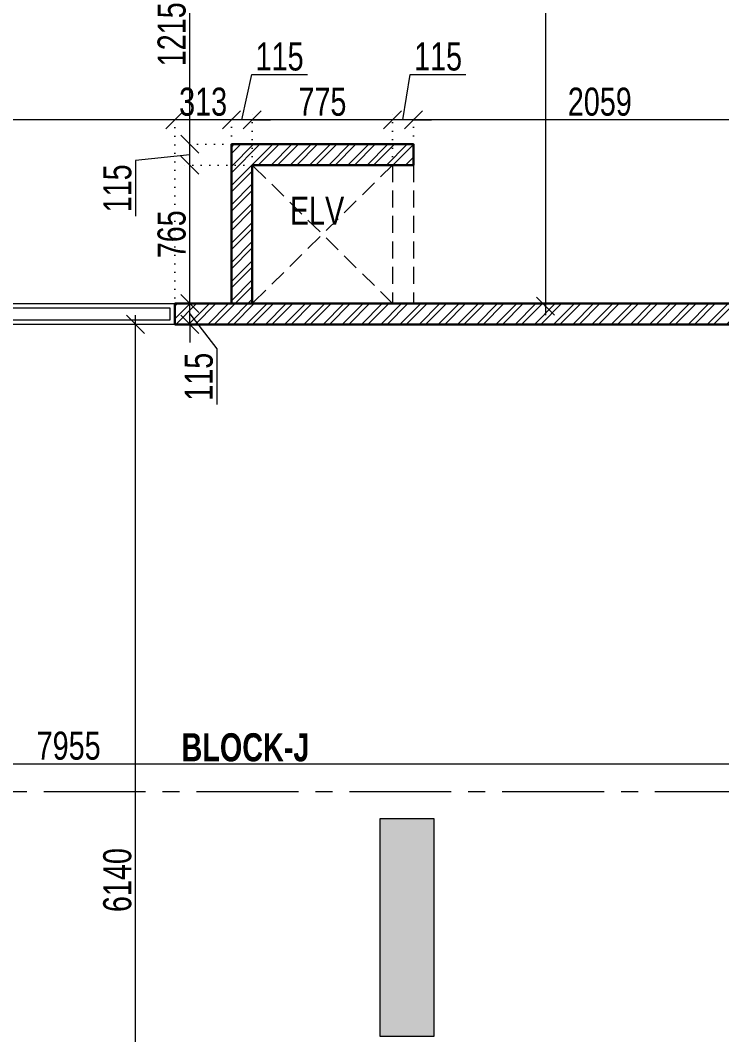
# Model space of a CAD drawing. Header units: inches. Extents: x 785882 to 928568, y 496782 to 576896.
# Drawn here: x 796495 to 800368, y 515739 to 521343 of the extents above; entities that cross this region are included whole.
import ezdxf

# ---------------------------------------------------------------- set-up
doc = ezdxf.new("R2010")
doc.units = ezdxf.units.IN
doc.header["$LTSCALE"] = 750
doc.header["$MEASUREMENT"] = 0
for name, pattern in [('CENTER', [2, 1.25, -0.25, 0.25, -0.25]), ('CENTER2', [1.125, 0.75, -0.125, 0.125, -0.125]), ('DOT', [0.25, 0, -0.25]), ('HIDDEN2', [0.1875, 0.125, -0.0625])]:
    doc.linetypes.add(name, pattern=pattern)
for name, color, linetype, lineweight in [('COLUMN', 5, 'Continuous', 13), ('DIMENSION WORKING-MSA', 222, 'Continuous', 13), ('DOOR-MSA', 50, 'Continuous', 13), ('DOTTED LINE-MSA', 3, 'HIDDEN2', 13), ('SECTION LINE', 14, 'CENTER', 9), ('TEXT ROOM NAME-MSA', 210, 'Continuous', 13), ('WALL HATCH-MSA', 251, 'Continuous', 9), ('WALL-MSA', 32, 'Continuous', 30)]:
    doc.layers.add(name, color=color, linetype=linetype, lineweight=lineweight)
doc.layers.add('R.C.C HATCH-MSA', color=250, linetype='Continuous')
doc.styles.add('AR', font='swisscl.ttf')
doc.styles.add('Arial-Reg', font='swisscl.ttf', dxfattribs={"height": 155})
doc.styles.add('MtXpl_Swis721_LtCn_B_1', font='')
doc.styles.get('MtXpl_Swis721_LtCn_B_1').set_extended_font_data('Swis721 LtCn BT', bold=True)
doc.dimstyles.new('WORKING DIM', dxfattribs={"dimtxt": 155, "dimasz": 100, "dimexe": 50, "dimexo": 0, "dimgap": 20, "dimtad": 1, "dimdec": 0, "dimzin": 0, "dimdsep": 46, "dimtxsty": 'AR', "dimblk": 'OBLIQUE', "dimcen": 0.09, "dimdle": 50, "dimclrd": 256, "dimclre": 250, "dimclrt": 256, "dimadec": 0, "dimazin": 0, "dimtfac": 1, "dimtdec": 0, "dimtofl": 0, "dimtmove": 1, "dimatfit": 0, "dimfxl": 1, "dimtolj": 1, "dimtzin": 0, "dimlwd": -1, "dimlwe": -1, "dimarcsym": 0})

# ---------------------------------------------------------------- blocks, each defined once
blk = doc.blocks.new('_Oblique')
at = {"color": 0, "linetype": 'ByBlock', "lineweight": -2}
blk.add_line((-0.5, -0.5), (0.5, 0.5), dxfattribs=at)
blk = doc.blocks.new('*D2687')
at = {"layer": 'Defpoints', "color": 0, "ltscale": 0.25, "transparency": 16777216}
for p in [(792784.5, 517235.4), (800739.3, 517235.4), (800739.3, 517235.4)]:
    blk.add_point(p, dxfattribs=at)
at = {"layer": 'DIMENSION WORKING-MSA', "color": 250, "linetype": 'DOT', "ltscale": 0.25, "transparency": 16777216}
for p, q in [((792784.5, 517235.4), (792784.5, 517285.4)), ((800739.3, 517235.4), (800739.3, 517285.4))]:
    blk.add_line(p, q, dxfattribs=at)
at = {"layer": 'DIMENSION WORKING-MSA', "ltscale": 0.25, "transparency": 16777216}
blk.add_line((792734.5, 517235.4), (800789.3, 517235.4), dxfattribs=at)
at = {"layer": 'DIMENSION WORKING-MSA', "ltscale": 0.25, "transparency": 16777216, "xscale": 100, "yscale": 100, "zscale": 100, "rotation": 180}
blk.add_blockref('_Oblique', (792784.5, 517235.4), dxfattribs=at)
at = {"layer": 'DIMENSION WORKING-MSA', "ltscale": 0.25, "transparency": 16777216, "xscale": 100, "yscale": 100, "zscale": 100}
blk.add_blockref('_Oblique', (800739.3, 517235.4), dxfattribs=at)
at = {"layer": 'DIMENSION WORKING-MSA', "ltscale": 0.25, "transparency": 16777216, "insert": (796761.9, 517334.7), "char_height": 155, "attachment_point": 5, "style": 'AR'}
blk.add_mtext('\\A1;7955', dxfattribs=at)
blk = doc.blocks.new('*D2404')
at = {"layer": 'Defpoints', "color": 0, "ltscale": 0.25, "transparency": 16777216}
for p in [(798665.5, 520793.1), (798665.5, 520658.1), (800724.3, 520658.1)]:
    blk.add_point(p, dxfattribs=at)
at = {"layer": 'DIMENSION WORKING-MSA', "ltscale": 0.25, "transparency": 16777216}
blk.add_line((800774.3, 520793.1), (798615.5, 520793.1), dxfattribs=at)
at = {"layer": 'DIMENSION WORKING-MSA', "color": 250, "linetype": 'DOT', "ltscale": 0.25, "transparency": 16777216}
for p, q in [((798665.5, 520658.1), (798665.5, 520843.1)), ((800724.3, 520658.1), (800724.3, 520843.1))]:
    blk.add_line(p, q, dxfattribs=at)
at = {"layer": 'DIMENSION WORKING-MSA', "ltscale": 0.25, "transparency": 16777216, "xscale": 100, "yscale": 100, "zscale": 100, "rotation": 180}
blk.add_blockref('_Oblique', (798665.5, 520793.1), dxfattribs=at)
at = {"layer": 'DIMENSION WORKING-MSA', "ltscale": 0.25, "transparency": 16777216, "xscale": 100, "yscale": 100, "zscale": 100}
blk.add_blockref('_Oblique', (800724.3, 520793.1), dxfattribs=at)
at = {"layer": 'DIMENSION WORKING-MSA', "ltscale": 0.25, "transparency": 16777216, "insert": (799694.9, 520892.4), "char_height": 155, "attachment_point": 5, "style": 'AR'}
blk.add_mtext('\\A1;2059', dxfattribs=at)
blk = doc.blocks.new('*D2405')
at = {"layer": 'Defpoints', "color": 0, "ltscale": 0.25, "transparency": 16777216}
for p in [(798550.5, 520793.1), (798665.5, 520658.1), (798550.5, 520543.1)]:
    blk.add_point(p, dxfattribs=at)
at = {"layer": 'DIMENSION WORKING-MSA', "ltscale": 0.25, "transparency": 16777216}
for p, q in [((798608, 520793.1), (798648.3, 521043.1)), ((798648.3, 521043.1), (798955.1, 521043.1)), ((798550.5, 520793.1), (798450.5, 520793.1)), ((798665.5, 520793.1), (798550.5, 520793.1)), ((798665.5, 520793.1), (798765.5, 520793.1))]:
    blk.add_line(p, q, dxfattribs=at)
at = {"layer": 'DIMENSION WORKING-MSA', "color": 250, "linetype": 'DOT', "ltscale": 0.25, "transparency": 16777216}
for p, q in [((798550.5, 520543.1), (798550.5, 520843.1)), ((798665.5, 520658.1), (798665.5, 520843.1))]:
    blk.add_line(p, q, dxfattribs=at)
at = {"layer": 'DIMENSION WORKING-MSA', "ltscale": 0.25, "transparency": 16777216, "xscale": 100, "yscale": 100, "zscale": 100}
blk.add_blockref('_Oblique', (798550.5, 520793.1), dxfattribs=at)
at = {"layer": 'DIMENSION WORKING-MSA', "ltscale": 0.25, "transparency": 16777216, "xscale": 100, "yscale": 100, "zscale": 100, "rotation": 180}
blk.add_blockref('_Oblique', (798665.5, 520793.1), dxfattribs=at)
at = {"layer": 'DIMENSION WORKING-MSA', "ltscale": 0.25, "transparency": 16777216, "insert": (798801.7, 521142.1), "char_height": 155, "attachment_point": 5, "style": 'AR'}
blk.add_mtext('\\A1;115', dxfattribs=at)
blk = doc.blocks.new('*D2406')
at = {"layer": 'Defpoints', "color": 0, "ltscale": 0.25, "transparency": 16777216}
for p in [(797775.6, 520793.1), (797775.6, 520543.1), (798550.5, 520543.1)]:
    blk.add_point(p, dxfattribs=at)
at = {"layer": 'DIMENSION WORKING-MSA', "ltscale": 0.25, "transparency": 16777216}
blk.add_line((798600.5, 520793.1), (797725.6, 520793.1), dxfattribs=at)
at = {"layer": 'DIMENSION WORKING-MSA', "color": 250, "linetype": 'DOT', "ltscale": 0.25, "transparency": 16777216}
for p, q in [((797775.6, 520543.1), (797775.6, 520843.1)), ((798550.5, 520543.1), (798550.5, 520843.1))]:
    blk.add_line(p, q, dxfattribs=at)
at = {"layer": 'DIMENSION WORKING-MSA', "ltscale": 0.25, "transparency": 16777216, "xscale": 100, "yscale": 100, "zscale": 100, "rotation": 180}
blk.add_blockref('_Oblique', (797775.6, 520793.1), dxfattribs=at)
at = {"layer": 'DIMENSION WORKING-MSA', "ltscale": 0.25, "transparency": 16777216, "xscale": 100, "yscale": 100, "zscale": 100}
blk.add_blockref('_Oblique', (798550.5, 520793.1), dxfattribs=at)
at = {"layer": 'DIMENSION WORKING-MSA', "ltscale": 0.25, "transparency": 16777216, "insert": (798163, 520892.1), "char_height": 155, "attachment_point": 5, "style": 'AR'}
blk.add_mtext('\\A1;775', dxfattribs=at)
blk = doc.blocks.new('*D2407')
at = {"layer": 'Defpoints', "color": 0, "ltscale": 0.25, "transparency": 16777216}
for p in [(797660.6, 520793.1), (797660.6, 520658.1), (797775.6, 520543.1)]:
    blk.add_point(p, dxfattribs=at)
at = {"layer": 'DIMENSION WORKING-MSA', "ltscale": 0.25, "transparency": 16777216}
for p, q in [((797718.1, 520793.1), (797773.4, 521043.1)), ((797773.4, 521043.1), (798080.2, 521043.1)), ((797660.6, 520793.1), (797560.6, 520793.1)), ((797775.6, 520793.1), (797660.6, 520793.1)), ((797775.6, 520793.1), (797875.6, 520793.1))]:
    blk.add_line(p, q, dxfattribs=at)
at = {"layer": 'DIMENSION WORKING-MSA', "color": 250, "linetype": 'DOT', "ltscale": 0.25, "transparency": 16777216}
for p, q in [((797660.6, 520658.1), (797660.6, 520843.1)), ((797775.6, 520543.1), (797775.6, 520843.1))]:
    blk.add_line(p, q, dxfattribs=at)
at = {"layer": 'DIMENSION WORKING-MSA', "ltscale": 0.25, "transparency": 16777216, "xscale": 100, "yscale": 100, "zscale": 100}
blk.add_blockref('_Oblique', (797660.6, 520793.1), dxfattribs=at)
at = {"layer": 'DIMENSION WORKING-MSA', "ltscale": 0.25, "transparency": 16777216, "xscale": 100, "yscale": 100, "zscale": 100, "rotation": 180}
blk.add_blockref('_Oblique', (797775.6, 520793.1), dxfattribs=at)
at = {"layer": 'DIMENSION WORKING-MSA', "ltscale": 0.25, "transparency": 16777216, "insert": (797926.8, 521142.1), "char_height": 155, "attachment_point": 5, "style": 'AR'}
blk.add_mtext('\\A1;115', dxfattribs=at)
blk = doc.blocks.new('*D2416')
at = {"layer": 'Defpoints', "color": 0, "ltscale": 0.25, "transparency": 16777216}
for p in [(797430.5, 519778.3), (797430.5, 519778.3), (797430.5, 519663.3)]:
    blk.add_point(p, dxfattribs=at)
at = {"layer": 'DIMENSION WORKING-MSA', "ltscale": 0.25, "transparency": 16777216}
for p, q in [((797430.5, 519778.3), (797430.5, 519878.3)), ((797430.5, 519663.3), (797430.5, 519778.3)), ((797430.5, 519720.8), (797580, 519527.1)), ((797430.5, 519663.3), (797430.5, 519563.3)), ((797580, 519527.1), (797580, 519220.3))]:
    blk.add_line(p, q, dxfattribs=at)
at = {"layer": 'DIMENSION WORKING-MSA', "color": 250, "linetype": 'DOT', "ltscale": 0.25, "transparency": 16777216}
for p, q in [((797430.5, 519778.3), (797480.5, 519778.3)), ((797430.5, 519663.3), (797480.5, 519663.3))]:
    blk.add_line(p, q, dxfattribs=at)
at = {"layer": 'DIMENSION WORKING-MSA', "ltscale": 0.25, "transparency": 16777216, "xscale": 100, "yscale": 100, "zscale": 100}
for p, rotation in [((797430.5, 519778.3), 270), ((797430.5, 519663.3), 90)]:
    blk.add_blockref('_Oblique', p, dxfattribs=dict(at, rotation=rotation))
at = {"layer": 'DIMENSION WORKING-MSA', "ltscale": 0.25, "transparency": 16777216, "insert": (797480.9, 519373.7), "char_height": 155, "attachment_point": 5, "rotation": 90, "style": 'AR'}
blk.add_mtext('\\A1;115', dxfattribs=at)
blk = doc.blocks.new('*D2417')
at = {"layer": 'Defpoints', "color": 0, "ltscale": 0.25, "transparency": 16777216}
for p in [(797430.5, 520543.1), (797775.6, 520543.1), (797430.5, 519778.3)]:
    blk.add_point(p, dxfattribs=at)
at = {"layer": 'DIMENSION WORKING-MSA', "ltscale": 0.25, "transparency": 16777216}
blk.add_line((797430.5, 519728.3), (797430.5, 520593.1), dxfattribs=at)
at = {"layer": 'DIMENSION WORKING-MSA', "color": 250, "linetype": 'DOT', "ltscale": 0.25, "transparency": 16777216}
for p, q in [((797775.6, 520543.1), (797380.5, 520543.1)), ((797430.5, 519778.3), (797480.5, 519778.3))]:
    blk.add_line(p, q, dxfattribs=at)
at = {"layer": 'DIMENSION WORKING-MSA', "ltscale": 0.25, "transparency": 16777216, "xscale": 100, "yscale": 100, "zscale": 100}
for p, rotation in [((797430.5, 520543.1), 90), ((797430.5, 519778.3), 270)]:
    blk.add_blockref('_Oblique', p, dxfattribs=dict(at, rotation=rotation))
at = {"layer": 'DIMENSION WORKING-MSA', "ltscale": 0.25, "transparency": 16777216, "insert": (797331.1, 520160.7), "char_height": 155, "attachment_point": 5, "rotation": 90, "style": 'AR'}
blk.add_mtext('\\A1;765', dxfattribs=at)
blk = doc.blocks.new('*D2418')
at = {"layer": 'Defpoints', "color": 0, "ltscale": 0.25, "transparency": 16777216}
for p in [(797430.5, 520658.1), (797660.6, 520658.1), (797775.6, 520543.1)]:
    blk.add_point(p, dxfattribs=at)
at = {"layer": 'DIMENSION WORKING-MSA', "ltscale": 0.25, "transparency": 16777216}
for p, q in [((797430.5, 520493.1), (797430.5, 520708.1)), ((797430.5, 520600.6), (797130.5, 520567.9)), ((797130.5, 520567.9), (797130.5, 520261))]:
    blk.add_line(p, q, dxfattribs=at)
at = {"layer": 'DIMENSION WORKING-MSA', "color": 250, "linetype": 'DOT', "ltscale": 0.25, "transparency": 16777216}
for p, q in [((797660.6, 520658.1), (797380.5, 520658.1)), ((797775.6, 520543.1), (797380.5, 520543.1))]:
    blk.add_line(p, q, dxfattribs=at)
at = {"layer": 'DIMENSION WORKING-MSA', "ltscale": 0.25, "transparency": 16777216, "xscale": 100, "yscale": 100, "zscale": 100}
for p, rotation in [((797430.5, 520658.1), 90), ((797430.5, 520543.1), 270)]:
    blk.add_blockref('_Oblique', p, dxfattribs=dict(at, rotation=rotation))
at = {"layer": 'DIMENSION WORKING-MSA', "ltscale": 0.25, "transparency": 16777216, "insert": (797031.4, 520414.5), "char_height": 155, "attachment_point": 5, "rotation": 90, "style": 'AR'}
blk.add_mtext('\\A1;115', dxfattribs=at)
blk = doc.blocks.new('*D2419')
at = {"layer": 'Defpoints', "color": 0, "ltscale": 0.25, "transparency": 16777216}
for p in [(797430.5, 521873.1), (797580.5, 521873.1), (797660.6, 520658.1)]:
    blk.add_point(p, dxfattribs=at)
at = {"layer": 'DIMENSION WORKING-MSA', "ltscale": 0.25, "transparency": 16777216}
blk.add_line((797430.5, 520608.1), (797430.5, 521923.1), dxfattribs=at)
at = {"layer": 'DIMENSION WORKING-MSA', "color": 250, "linetype": 'DOT', "ltscale": 0.25, "transparency": 16777216}
for p, q in [((797580.5, 521873.1), (797380.5, 521873.1)), ((797660.6, 520658.1), (797380.5, 520658.1))]:
    blk.add_line(p, q, dxfattribs=at)
at = {"layer": 'DIMENSION WORKING-MSA', "ltscale": 0.25, "transparency": 16777216, "xscale": 100, "yscale": 100, "zscale": 100}
for p, rotation in [((797430.5, 521873.1), 90), ((797430.5, 520658.1), 270)]:
    blk.add_blockref('_Oblique', p, dxfattribs=dict(at, rotation=rotation))
at = {"layer": 'DIMENSION WORKING-MSA', "ltscale": 0.25, "transparency": 16777216, "insert": (797331.1, 521265.6), "char_height": 155, "attachment_point": 5, "rotation": 90, "style": 'AR'}
blk.add_mtext('\\A1;1215', dxfattribs=at)
blk = doc.blocks.new('*D2452')
at = {"layer": 'Defpoints', "color": 0, "ltscale": 0.25, "transparency": 16777216}
for p in [(797130.5, 519663.3), (797130.5, 519663.3), (797261.3, 513523)]:
    blk.add_point(p, dxfattribs=at)
at = {"layer": 'DIMENSION WORKING-MSA', "ltscale": 0.25, "transparency": 16777216}
blk.add_line((797130.5, 513473), (797130.5, 519713.3), dxfattribs=at)
at = {"layer": 'DIMENSION WORKING-MSA', "color": 250, "linetype": 'DOT', "ltscale": 0.25, "transparency": 16777216}
for p, q in [((797130.5, 519663.3), (797180.5, 519663.3)), ((797261.3, 513523), (797080.5, 513523))]:
    blk.add_line(p, q, dxfattribs=at)
at = {"layer": 'DIMENSION WORKING-MSA', "ltscale": 0.25, "transparency": 16777216, "xscale": 100, "yscale": 100, "zscale": 100}
for p, rotation in [((797130.5, 519663.3), 90), ((797130.5, 513523), 270)]:
    blk.add_blockref('_Oblique', p, dxfattribs=dict(at, rotation=rotation))
at = {"layer": 'DIMENSION WORKING-MSA', "ltscale": 0.25, "transparency": 16777216, "insert": (797031.1, 516593.1), "char_height": 155, "attachment_point": 5, "rotation": 90, "style": 'AR'}
blk.add_mtext('\\A1;6140', dxfattribs=at)
blk = doc.blocks.new('*D2490')
at = {"layer": 'Defpoints', "color": 0, "ltscale": 0.25, "transparency": 16777216}
for p in [(799394.9, 523842.1), (799394.9, 519763.3), (799394.9, 519763.3)]:
    blk.add_point(p, dxfattribs=at)
at = {"layer": 'DIMENSION WORKING-MSA', "ltscale": 0.25, "transparency": 16777216}
blk.add_line((799394.9, 523892.1), (799394.9, 519713.3), dxfattribs=at)
at = {"layer": 'DIMENSION WORKING-MSA', "color": 250, "linetype": 'DOT', "ltscale": 0.25, "transparency": 16777216}
for p, q in [((799394.9, 523842.1), (799444.9, 523842.1)), ((799394.9, 519763.3), (799344.9, 519763.3))]:
    blk.add_line(p, q, dxfattribs=at)
at = {"layer": 'DIMENSION WORKING-MSA', "ltscale": 0.25, "transparency": 16777216, "xscale": 100, "yscale": 100, "zscale": 100}
for p, rotation in [((799394.9, 523842.1), 90), ((799394.9, 519763.3), 270)]:
    blk.add_blockref('_Oblique', p, dxfattribs=dict(at, rotation=rotation))
at = {"layer": 'DIMENSION WORKING-MSA', "ltscale": 0.25, "transparency": 16777216, "insert": (799295.5, 521802.7), "char_height": 155, "attachment_point": 5, "rotation": 90, "style": 'AR'}
blk.add_mtext('\\A1;4079', dxfattribs=at)
blk = doc.blocks.new('*D2607')
at = {"layer": 'Defpoints', "color": 0, "ltscale": 0.25, "transparency": 16777216}
for p in [(794548, 520793.1), (794548, 519763.3), (797348, 519763.3)]:
    blk.add_point(p, dxfattribs=at)
at = {"layer": 'DIMENSION WORKING-MSA', "ltscale": 0.25, "transparency": 16777216}
blk.add_line((797398, 520793.1), (794498, 520793.1), dxfattribs=at)
at = {"layer": 'DIMENSION WORKING-MSA', "color": 250, "linetype": 'DOT', "ltscale": 0.25, "transparency": 16777216}
for p, q in [((794548, 519763.3), (794548, 520843.1)), ((797348, 519763.3), (797348, 520843.1))]:
    blk.add_line(p, q, dxfattribs=at)
at = {"layer": 'DIMENSION WORKING-MSA', "ltscale": 0.25, "transparency": 16777216, "xscale": 100, "yscale": 100, "zscale": 100, "rotation": 180}
blk.add_blockref('_Oblique', (794548, 520793.1), dxfattribs=at)
at = {"layer": 'DIMENSION WORKING-MSA', "ltscale": 0.25, "transparency": 16777216, "xscale": 100, "yscale": 100, "zscale": 100}
blk.add_blockref('_Oblique', (797348, 520793.1), dxfattribs=at)
at = {"layer": 'DIMENSION WORKING-MSA', "ltscale": 0.25, "transparency": 16777216, "insert": (795948, 520892.4), "char_height": 155, "attachment_point": 5, "style": 'AR'}
blk.add_mtext('\\A1;2800', dxfattribs=at)
blk = doc.blocks.new('*D2608')
at = {"layer": 'Defpoints', "color": 0, "ltscale": 0.25, "transparency": 16777216}
for p in [(797348, 520793.1), (797660.6, 520658.1), (797348, 519763.3)]:
    blk.add_point(p, dxfattribs=at)
at = {"layer": 'DIMENSION WORKING-MSA', "ltscale": 0.25, "transparency": 16777216}
blk.add_line((797710.6, 520793.1), (797298, 520793.1), dxfattribs=at)
at = {"layer": 'DIMENSION WORKING-MSA', "color": 250, "linetype": 'DOT', "ltscale": 0.25, "transparency": 16777216}
for p, q in [((797348, 519763.3), (797348, 520843.1)), ((797660.6, 520658.1), (797660.6, 520843.1))]:
    blk.add_line(p, q, dxfattribs=at)
at = {"layer": 'DIMENSION WORKING-MSA', "ltscale": 0.25, "transparency": 16777216, "xscale": 100, "yscale": 100, "zscale": 100, "rotation": 180}
blk.add_blockref('_Oblique', (797348, 520793.1), dxfattribs=at)
at = {"layer": 'DIMENSION WORKING-MSA', "ltscale": 0.25, "transparency": 16777216, "xscale": 100, "yscale": 100, "zscale": 100}
blk.add_blockref('_Oblique', (797660.6, 520793.1), dxfattribs=at)
at = {"layer": 'DIMENSION WORKING-MSA', "ltscale": 0.25, "transparency": 16777216, "insert": (797504.3, 520892.4), "char_height": 155, "attachment_point": 5, "style": 'AR'}
blk.add_mtext('\\A1;313', dxfattribs=at)
blk = doc.blocks.new('BLOCK-I & J BASEMENT 2 TO GROUND COLOUMN')
at = {"layer": 'R.C.C HATCH-MSA'}
h = blk.add_hatch(color=256, dxfattribs=at)
h.dxf.hatch_style = 1
h.paths.add_polyline_path([(15138.6, -30746.7), (14838.5, -30746.7), (14838.5, -31946.7), (15138.6, -31946.7)])
h.paths.add_polyline_path([(5587.8, -30746.7), (5887.8, -30746.7), (5887.8, -31946.7), (5587.8, -31946.7)])
h.paths.add_polyline_path([(18173.9, -30746.7), (18173.9, -31046.7), (19373.9, -31046.7), (19373.9, -30746.7)])
h.paths.add_polyline_path([(2552.6, -30746.7), (2552.6, -31046.7), (1352.6, -31046.7), (1352.6, -30746.7)])
h.paths.add_polyline_path([(11672.9, -31567.4), (11372.9, -31567.4), (11372.9, -32767.4), (11672.9, -32767.4)])
h.paths.add_polyline_path([(9053.5, -31567.4), (9353.5, -31567.4), (9353.5, -32767.4), (9053.5, -32767.4)])
h.paths.add_polyline_path([(1866.7, -36193.6), (1866.7, -36493.6), (666.7, -36493.6), (666.7, -36193.6)])
h.paths.add_polyline_path([(20059.7, -36193.6), (20059.7, -36493.6), (18859.7, -36493.6), (18859.7, -36193.6)])
h.paths.add_polyline_path([(5887.8, -37763.3), (5887.8, -38063.3), (4687.8, -38063.3), (4687.8, -37763.3)])
h.paths.add_polyline_path([(2495.4, -39281.1), (2495.4, -39581.1), (1295.4, -39581.1), (1295.4, -39281.1)])
h.paths.add_polyline_path([(18231, -39281.1), (18231, -39581.1), (19431, -39581.1), (19431, -39281.1)])
h.paths.add_polyline_path([(10513.2, -38063.3), (10213.2, -38063.3), (10213.2, -36863.3), (10513.2, -36863.3)])
h.paths.add_polyline_path([(15138.6, -28117.8), (14838.5, -28117.8), (14838.5, -26917.8), (15138.6, -26917.8)])
h.paths.add_polyline_path([(5587.8, -28117.8), (5887.8, -28117.8), (5887.8, -26917.8), (5587.8, -26917.8)])
h.paths.add_polyline_path([(18173.9, -28117.8), (18173.9, -27817.8), (19373.9, -27817.8), (19373.9, -28117.8)])
h.paths.add_polyline_path([(2552.6, -28117.8), (2552.6, -27817.8), (1352.6, -27817.8), (1352.6, -28117.8)])
h.paths.add_polyline_path([(11672.9, -27297.1), (11372.9, -27297.1), (11372.9, -26097.1), (11672.9, -26097.1)])
h.paths.add_polyline_path([(9053.5, -27297.1), (9353.5, -27297.1), (9353.5, -26097.1), (9053.5, -26097.1)])
h.paths.add_polyline_path([(1866.7, -22670.9), (1866.7, -22370.9), (666.7, -22370.9), (666.7, -22670.9)])
h.paths.add_polyline_path([(20059.7, -22670.9), (20059.7, -22370.9), (18859.7, -22370.9), (18859.7, -22670.9)])
h.paths.add_polyline_path([(5887.8, -21101.2), (5887.8, -20801.2), (4687.8, -20801.2), (4687.8, -21101.2)])
h.paths.add_polyline_path([(2495.4, -19583.4), (2495.4, -19283.4), (1295.4, -19283.4), (1295.4, -19583.4)])
h.paths.add_polyline_path([(18231, -19583.4), (18231, -19283.4), (19431, -19283.4), (19431, -19583.4)])
h.paths.add_polyline_path([(10513.2, -20801.2), (10213.2, -20801.2), (10213.2, -22001.2), (10513.2, -22001.2)])
h.paths.add_polyline_path([(11277.6, -17832.2), (11277.6, -17532.2), (12477.6, -17532.2), (12477.6, -17832.2)])
h.paths.add_polyline_path([(9448.8, -17832.2), (9448.8, -17532.2), (8248.8, -17532.2), (8248.8, -17832.2)])
h.paths.add_polyline_path([(15810.1, -15622.4), (15810.1, -15322.4), (17010.1, -15322.4), (17010.1, -15622.4)])
h.paths.add_polyline_path([(4916.3, -15622.4), (4916.3, -15322.4), (3716.3, -15322.4), (3716.3, -15622.4)])
h.paths.add_polyline_path([(20726.4, -13444.5), (20726.4, -13144.5), (19131, -13144.5), (19131, -13444.5)])
h.paths.add_polyline_path([(0, -13444.5), (0, -13144.5), (1595.4, -13144.5), (1595.4, -13444.5)])
h.paths.add_polyline_path([(9448.8, -12590.5), (9148.8, -12590.5), (9148.8, -11390.5), (9448.8, -11390.5)])
h.paths.add_polyline_path([(11277.6, -12590.5), (11577.6, -12590.5), (11577.6, -11390.5), (11277.6, -11390.5)])
h.paths.add_polyline_path([(14200.1, -11620.5), (16640.1, -11620.5), (16640.1, -8952.1), (14200.1, -8952.1), (14200.1, -9182.1), (16410.1, -9182.1), (16410.1, -11390.5), (14200.1, -11390.5)])
h.paths.add_polyline_path([(6526.3, -11620.5), (4086.3, -11620.5), (4086.3, -8952.1), (6526.3, -8952.1), (6526.3, -9182.1), (4316.3, -9182.1), (4316.3, -11390.5), (6526.3, -11390.5)])
h.paths.add_polyline_path([(8229.6, -9182.1), (7929.6, -9182.1), (7929.6, -7982.1), (8229.6, -7982.1)])
h.paths.add_polyline_path([(8229.6, -3464.6), (7929.6, -3464.6), (7929.6, -4664.6), (8229.6, -4664.6)])
h.paths.add_polyline_path([(1200, -7353.3), (1200, -7053.3), (0, -7053.3), (0, -7353.3)])
h.paths.add_polyline_path([(3582.8, -4238.3), (3582.8, -3938.3), (2382.8, -3938.3), (2382.8, -4238.3)])
h.paths.add_polyline_path([(8229.6, -609.6), (7929.6, -609.6), (7929.6, -1809.6), (8229.6, -1809.6)])
h.paths.add_polyline_path([(3582.8, 0), (3282.8, 0), (3282.8, -1200), (3582.8, -1200)])
h.paths.add_polyline_path([(0, 0), (0, -300), (1200, -300), (1200, 0)])
h.paths.add_polyline_path([(12496.8, -9182.1), (12796.8, -9182.1), (12796.8, -7982.1), (12496.8, -7982.1)])
h.paths.add_polyline_path([(12496.8, -3464.6), (12796.8, -3464.6), (12796.8, -4664.6), (12496.8, -4664.6)])
h.paths.add_polyline_path([(19526.4, -7353.3), (19526.4, -7053.3), (20726.4, -7053.3), (20726.4, -7353.3)])
h.paths.add_polyline_path([(17143.6, -4238.3), (17143.6, -3938.3), (18343.6, -3938.3), (18343.6, -4238.3)])
h.paths.add_polyline_path([(12496.8, -609.6), (12796.8, -609.6), (12796.8, -1809.6), (12496.8, -1809.6)])
h.paths.add_polyline_path([(17143.6, 0), (17443.6, 0), (17443.6, -1200), (17143.6, -1200)])
h.paths.add_polyline_path([(20726.4, 0), (20726.4, -300), (19526.4, -300), (19526.4, 0)])
h.paths.add_polyline_path([(11277.6, -41032.3), (11277.6, -41332.3), (12477.6, -41332.3), (12477.6, -41032.3)])
h.paths.add_polyline_path([(9448.8, -41032.3), (9448.8, -41332.3), (8248.8, -41332.3), (8248.8, -41032.3)])
h.paths.add_polyline_path([(4916.3, -43242.1), (4916.3, -43542.1), (3716.3, -43542.1), (3716.3, -43242.1)])
h.paths.add_polyline_path([(0, -45420), (0, -45720), (1595.4, -45720), (1595.4, -45420)])
h.paths.add_polyline_path([(15810.1, -43242.1), (15810.1, -43542.1), (17010.1, -43542.1), (17010.1, -43242.1)])
h.paths.add_polyline_path([(20726.4, -45420), (20726.4, -45720), (19131, -45720), (19131, -45420)])
h.paths.add_polyline_path([(9448.8, -46274), (9148.8, -46274), (9148.8, -47474), (9448.8, -47474)])
h.paths.add_polyline_path([(11277.6, -46274), (11577.6, -46274), (11577.6, -47474), (11277.6, -47474)])
h.paths.add_polyline_path([(14200.1, -47244), (16640.1, -47244), (16640.1, -49912.4), (14200.1, -49912.4), (14200.1, -49682.4), (16410.1, -49682.4), (16410.1, -47474), (14200.1, -47474)])
h.paths.add_polyline_path([(6526.3, -47244), (4086.3, -47244), (4086.3, -49912.4), (6526.3, -49912.4), (6526.3, -49682.4), (4316.3, -49682.4), (4316.3, -47474), (6526.3, -47474)])
h.paths.add_polyline_path([(8229.6, -49682.4), (7929.6, -49682.4), (7929.6, -50882.4), (8229.6, -50882.4)])
h.paths.add_polyline_path([(8229.6, -55399.9), (7929.6, -55399.9), (7929.6, -54199.9), (8229.6, -54199.9)])
h.paths.add_polyline_path([(1200, -51511.2), (1200, -51811.2), (0, -51811.2), (0, -51511.2)])
h.paths.add_polyline_path([(3582.8, -52711.2), (3282.8, -52711.2), (3282.8, -51511.2), (3582.8, -51511.2)])
h.paths.add_polyline_path([(8229.6, -58254.9), (7929.6, -58254.9), (7929.6, -57054.9), (8229.6, -57054.9)])
h.paths.add_polyline_path([(3582.8, -58864.5), (3282.8, -58864.5), (3282.8, -57664.5), (3582.8, -57664.5)])
h.paths.add_polyline_path([(0, -57914.5), (300, -57914.5), (300, -58864.5), (0, -58864.5)])
h.paths.add_polyline_path([(12496.8, -49682.4), (12796.8, -49682.4), (12796.8, -50882.4), (12496.8, -50882.4)])
h.paths.add_polyline_path([(12496.8, -55399.9), (12796.8, -55399.9), (12796.8, -54199.9), (12496.8, -54199.9)])
h.paths.add_polyline_path([(19526.4, -51511.2), (19526.4, -51811.2), (20726.4, -51811.2), (20726.4, -51511.2)])
h.paths.add_polyline_path([(17443.6, -51511.2), (17143.6, -51511.2), (17143.6, -52711.2), (17443.6, -52711.2)])
h.paths.add_polyline_path([(12496.8, -58254.9), (12796.8, -58254.9), (12796.8, -57054.9), (12496.8, -57054.9)])
h.paths.add_polyline_path([(17143.6, -58864.5), (17443.6, -58864.5), (17443.6, -57664.5), (17143.6, -57664.5)])
h.paths.add_polyline_path([(20426.4, -58864.5), (20726.4, -58864.5), (20726.4, -57914.5), (20426.4, -57914.5)])
h.paths.add_polyline_path([(14838.5, -37763.3), (14838.5, -38063.3), (16038.5, -38063.3), (16038.5, -37763.3)])
h.paths.add_polyline_path([(14838.5, -21101.2), (14838.5, -20801.2), (16038.5, -20801.2), (16038.5, -21101.2)])
at = {"layer": 'COLUMN'}
blk.add_lwpolyline([(9448.8, -46274), (9148.8, -46274), (9148.8, -47474), (9448.8, -47474)], close=True, dxfattribs=at)
blk = doc.blocks.new('A$C37e82350')
at = {"layer": 'SECTION LINE', "linetype": 'CENTER2'}
blk.add_lwpolyline([(46180.5, 15657), (46124, 15657), (46124, -11419.6), (46168.1, -11419.6)], dxfattribs=at)
blk = doc.blocks.new('A$C2d1cd656')
at = {"layer": 'WALL HATCH-MSA'}
h = blk.add_hatch(dxfattribs=at)
h.set_pattern_fill('ANSI32', color=256, scale=200)
h.set_pattern_definition([(45, (-805741.795, -515731.36), (-53.0330086, 53.0330086), []), (45, (-805706.44, -515731.36), (-53.0330086, 53.0330086), [])])
h.paths.add_polyline_path([(-2652.5, 2837.5), (-2767.5, 2837.5), (-2767.5, 2675), (-4902.5, 2675), (-4902.5, 2560), (-2652.5, 2560)], flags=17)
h.paths.add_polyline_path([(-11193.8, 3931.9), (-11193.8, 4046.9), (-11493.8, 4046.9), (-11493.8, 3931.9)])
h.paths.add_polyline_path([(-7966.2, 4811.7), (-7076.3, 4811.7), (-7076.3, 4926.7), (-8081.2, 4926.7), (-8081.2, 4046.9), (-8393.8, 4046.9), (-8393.8, 3931.9), (-7966.2, 3931.9)])
h.paths.add_polyline_path([(-5017.5, 4046.9), (-7966.2, 4046.9), (-7966.2, 3931.9), (-5017.5, 3931.9), (-5017.5, 1200), (-4902.5, 1200), (-4902.5, 4200), (-2767.5, 4200), (-2767.5, 4037.5), (-2652.5, 4037.5), (-2652.5, 4315), (-4012.6, 4315), (-4012.6, 4926.7), (-5017.5, 4926.7), (-5017.5, 4811.7), (-4127.6, 4811.7), (-4127.6, 4315), (-5017.5, 4315)])
at = {"layer": 'DOOR-MSA'}
for p, q in [((-11193.8, 4046.9), (-8393.8, 4046.9)), ((-8393.8, 3931.9), (-11193.8, 3931.9))]:
    blk.add_line(p, q, dxfattribs=at)
blk.add_lwpolyline([(-8418.8, 4021.9), (-11168.8, 4021.9), (-11168.8, 3956.9), (-8418.8, 3956.9)], close=True, dxfattribs=at)
at = {"layer": 'DOTTED LINE-MSA'}
for p, q in [((-7191.3, 4811.7), (-7966.2, 4046.9)), ((-7191.3, 4046.9), (-7966.2, 4811.7)), ((-7191.3, 4811.7), (-7191.3, 4046.9)), ((-7076.3, 4811.7), (-7076.3, 4046.9))]:
    blk.add_line(p, q, dxfattribs=at)
at = {"layer": 'WALL-MSA'}
for p, q in [((-8081.2, 4046.9), (-8081.2, 4926.7)), ((-8081.2, 4926.7), (-7076.3, 4926.7)), ((-7076.3, 4926.7), (-7076.3, 4811.7)), ((-7966.2, 4046.9), (-7966.2, 4811.7)), ((-7966.2, 4811.7), (-7076.3, 4811.7)), ((-8393.8, 4046.9), (-8393.8, 3931.9)), ((-5017.5, 4046.9), (-8393.8, 4046.9)), ((-5017.5, 3931.9), (-8393.8, 3931.9))]:
    blk.add_line(p, q, dxfattribs=at)
at = {"color": 2, "rotation": 270}
blk.add_blockref('A$C37e82350', (-8180.5, 47474), dxfattribs=at)
at = {"layer": 'COLUMN'}
blk.add_blockref('BLOCK-I & J BASEMENT 2 TO GROUND COLOUMN', (-16410.1, 47474), dxfattribs=at)
at = {"layer": 'TEXT ROOM NAME-MSA', "lineweight": 0}
for s, style, p in [('ELV', 'Arial-Reg', (-7758.4, 4482.7)), ('BLOCK-J', 'MtXpl_Swis721_LtCn_B_1', (-8356.6, 1517.9))]:
    blk.add_text(s, height=155, dxfattribs=dict(at, style=style)).set_placement(p)

msp = doc.modelspace()

# ---------------------------------------------------------------- block references
msp.add_blockref('A$C2d1cd656', (805741.8, 515731.4))

# ---------------------------------------------------------------- dimensions: what is measured, and where the dimension line sits
at = {"layer": 'DIMENSION WORKING-MSA', "ltscale": 0.25}
for base, p1, p2, picture, middle in [((799394.9, 519763.3), (799394.9, 523842.1), (799394.9, 519763.3), '*D2490', (799295.5, 521802.7)), ((797430.5, 521873.1), (797660.6, 520658.1), (797580.5, 521873.1), '*D2419', (797331.1, 521265.6)), ((797430.5, 520543.1), (797430.5, 519778.3), (797775.6, 520543.1), '*D2417', (797331.1, 520160.7)), ((797130.5, 519663.3), (797261.3, 513523), (797130.5, 519663.3), '*D2452', (797031.1, 516593.1))]:
    dim = msp.add_linear_dim(base=base, p1=p1, p2=p2, angle=90, dimstyle='WORKING DIM', dxfattribs=at)
    dim.commit()
    dim.dimension.update_dxf_attribs({"geometry": picture, "text_midpoint": middle})
for base, p1, p2, picture, middle in [((797660.6, 520793.1), (797775.6, 520543.1), (797660.6, 520658.1), '*D2407', (797793.4, 521043.1)), ((798550.5, 520793.1), (798665.5, 520658.1), (798550.5, 520543.1), '*D2405', (798668.3, 521043.1))]:
    dim = msp.add_linear_dim(base=base, p1=p1, p2=p2, dimstyle='WORKING DIM', dxfattribs=at)
    dim.commit()
    dim.dimension.update_dxf_attribs({"geometry": picture, "text_midpoint": middle, "dimtype": 160})
for base, p1, p2, picture, middle in [((794548, 520793.1), (797348, 519763.3), (794548, 519763.3), '*D2607', (795948, 520892.4)), ((797348, 520793.1), (797660.6, 520658.1), (797348, 519763.3), '*D2608', (797504.3, 520892.4)), ((797775.6, 520793.1), (798550.5, 520543.1), (797775.6, 520543.1), '*D2406', (798163, 520892.1)), ((798665.5, 520793.1), (800724.3, 520658.1), (798665.5, 520658.1), '*D2404', (799694.9, 520892.4)), ((800739.3, 517235.4), (792784.5, 517235.4), (800739.3, 517235.4), '*D2687', (796761.9, 517334.7))]:
    dim = msp.add_linear_dim(base=base, p1=p1, p2=p2, dimstyle='WORKING DIM', dxfattribs=at)
    dim.commit()
    dim.dimension.update_dxf_attribs({"geometry": picture, "text_midpoint": middle})
for base, p1, p2, picture, middle in [((797430.5, 520658.1), (797775.6, 520543.1), (797660.6, 520658.1), '*D2418', (797130.5, 520547.9)), ((797430.5, 519778.3), (797430.5, 519663.3), (797430.5, 519778.3), '*D2416', (797580, 519507.1))]:
    dim = msp.add_linear_dim(base=base, p1=p1, p2=p2, angle=90, dimstyle='WORKING DIM', dxfattribs=at)
    dim.commit()
    dim.dimension.update_dxf_attribs({"geometry": picture, "text_midpoint": middle, "dimtype": 160})

doc.saveas('drawing.dxf')
